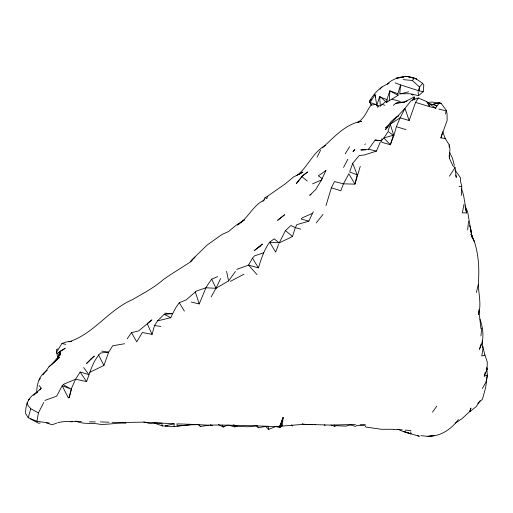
<?xml version="1.0" encoding="UTF-8"?>
<svg xmlns="http://www.w3.org/2000/svg" width="513" height="513" viewBox="0 0 513 513"><rect width="100%" height="100%" fill="white"/><g stroke="black" fill="none" stroke-linecap="round" stroke-linejoin="round"><path stroke-width="0.77" d="M449.164 147.148L449.208 144.846L445.169 138.465L442.7 131.636L440.898 137.882L445.169 138.465M355.464 424.463L329.923 425.085L303.638 424.302L275.571 426.617L256.192 425.835L247.869 426.797L237.012 426.271L234.512 426.867L234.55 425.11L233.075 424.988M143.768 421.942L150.655 423.744L154.047 422.988L162.23 425.899L174.08 426.579L174.157 423.77L142.819 422.135L122.979 422.507M486.715 367.815L487.35 375.093L484.246 376.125L487.055 369.431L487.286 362.095L484.913 355.099L482.727 346.378M389.47 100.247L389.79 90.852L397.857 93.667L398.101 95.322L386.533 102.356L380.967 97.38L379.582 96.745L376.837 105.377L377.754 107.332L378.735 106.313M57.591 357.952L56.994 353.662L56.404 352.476L56.513 349.494L57.886 348.955M461.392 195.472L461.828 186.405L460.546 181.448L460.475 178.216M422.597 83.273L423.815 84.946L423.225 91.654L419.358 90.904L419.557 87.069L422.597 83.273L414.927 78.117L406.065 76.302C399.082 76.944 392.278 79.085 387.225 84.145C379.383 87.518 373.458 94.174 369.347 101.503L371.45 105.056L375.869 104.421M455.749 175.125L456.262 177.447L455.082 167.636L452.896 165.776L449.426 158.254L449.946 148.847L449.208 144.846M467.664 229.914L468.523 221.289M480.931 335.925L481.739 328.14M478.661 311.718L478.366 314.475C482.015 303.638 477.827 292.327 478.475 281.432C479.334 268.37 478.584 255.166 474.672 242.598L471.049 234.133L474.403 241.745M279.816 425.989L283.073 417.55L281.066 424.084L282.15 425.771L283.195 417.55L281.066 424.084L279.816 425.989L279.931 427.618L275.584 426.425M33.659 395.363L37.404 391.97C28.734 396.703 25.406 403.808 25.65 413.613L28.253 417.704L36.936 421.301L49.177 422.969M36.737 392.419C36.756 383.852 39.398 375.054 47.19 370.437L47.26 370.392M445.56 114.008L446.053 110.853L438.724 109.045M398.101 95.322L389.79 90.852L386.975 99.56L386.533 102.356L388.014 100.67M482.861 349.372L481.758 356.028L484.913 355.099M36.936 421.301L38.437 412.882L43.772 402.455M463.983 204.289L462.373 212.824L466.567 212.966L463.521 194.991L461.476 188.508M476.417 292.538L478.174 284.773M380.389 141.921L376.42 151.117L364.563 154.907L359.183 155.625L352.694 163.307L357.163 174.837L354.958 184.141L343.421 183.814L334.482 181.544L331.385 187.829L326.011 205.54M68.274 397.735L69.313 397.735L71.358 389.143L68.986 397.447L68.274 397.735L62.182 385.731L56.629 396.228L44.868 400.429M469.69 411.657L470.915 408.149L469.69 411.657L461.976 418.666L455.512 423.045M360.235 166.398L354.958 184.141L348.859 173.766L343.421 183.814L340.818 190.733L331.385 187.829M484.246 376.125L485.247 372.361M152.085 334.38L147.212 323.665L151.912 319.907L138.561 330.956L131.45 332.661L136.772 341.805L142.332 332.501L152.085 334.38L154.522 325.537L157.517 320.881L164.16 314.322L172.663 313.642L175.786 307.717L179.255 302.715L186.046 299.977L196.428 291.044L205.944 287.799L215.979 288.28L228.593 280.938L235.461 271.448M28.253 417.704L30.767 408.752L27.189 404.468L27.163 402.654M404.898 108.352L390.246 124.191L393.83 135.656L387.995 131.443L390.246 124.191L400.121 117.83L409.143 120.549L404.994 108.435L400.121 117.83L396.382 126.698L393.83 135.656L390.367 144.73L382.031 142.39L380.973 140.658L375.189 140.017L368.533 149.2L360.825 150.001L365.634 149.905M397.857 93.667L400.582 84.895L395.151 82.837M409.143 120.549L415.581 102.382L418.262 97.983L426.829 101.651L428.105 103.094L435.717 108.205L436.922 105.896L439.583 102.856L441.058 103.312L446.304 110.289L447.067 114.13L447.15 120.414L440.898 137.882M236.653 269.421L248.555 265.118L258.424 267.85C261.232 258.93 264.028 249.825 269.665 242.213L279.226 242.893L292.474 236.512L295.321 227.625L296.854 224.643L308.807 221.174L313.283 211.702M481.079 344.082L479.366 349.302C484.618 339.972 483.374 329.128 480.046 319.394M62.182 385.731L71.217 389.117L62.996 384.532L75.584 379.229L86.588 381.601C90.179 371.701 93.116 360.575 100.619 352.976L108.698 352.162L112.68 345.788L124.518 343.736M89.846 372.297L103.915 365.461L108.698 352.162L101.798 351.097M352.694 163.307L349.667 172.009L357.163 174.837M298.919 174.632L302.959 172.035L293.353 177.132L285.331 183.814L267.626 196.203L266.779 198.634L265.035 197.659L263.753 200.32C252.434 205.835 248.023 218.653 237.423 225.034L239.25 223.687M57.815 357.965L60.329 351.225L65.209 348.276L56.994 353.662L60.329 351.225L60.617 354.047L59.38 356.06M278.527 244.483L275.673 252.063L269.665 242.213L274.128 238.814L279.226 242.893L285.452 230.555L290.942 225.476L295.321 227.625L300.753 229.131M408.605 91.795L399.71 94.039L400.582 84.895L418.236 90.583L419.557 87.069L412.298 80.458L403.186 79.637M191.221 302.035L199.249 303.94L205.944 287.799L207.72 284.786L211.677 279.175L217.589 276.642M57.289 358.504L60.329 351.225M68.928 341.818C93.725 333.937 108.39 310.083 132.065 299.823C142.922 293.603 154.067 287.729 163.551 279.418C172.323 273.256 181.737 267.748 190.701 261.733L191.304 260.367L207.284 244.932L221.949 234.505L228.49 231.555L236.217 225.162L244.727 219.635L240.469 222.783M71.358 388.7L75.584 379.229L80.131 372.008L88.909 374.618L83.69 367.545M412.657 100.298L414.196 96.931L414.837 98.971M157.517 320.881L170.784 317.701L172.663 313.642L164.647 313.18M211.176 296.88L215.979 288.28L220.622 278.533M325.96 170.553L321.382 180.14L315.771 189.528L309.711 195.286L311.09 194.472M317.066 157.196L320.599 150.097M343.537 167.45L347.885 159.177M482.335 388.553L485.901 382.249L487.35 375.093L485.651 387.546L482.489 399.185L477.795 403.372M263.682 252.787L254.506 255.872L252.473 258.199L248.555 265.118L257.013 274.609M375.67 96.938L374.971 94.668L370.174 102.536L371.45 105.056M56.404 352.476L61.893 343.55L66.344 341.94L71.698 341.28M345.191 153.829L349.654 146.705M480.136 400.634L476.173 406.662L470.075 411.49M387.623 132.303L383.878 137.978L380.973 140.658M449.369 176.183L455.082 167.636M127.192 338.772L131.45 332.661M432.478 412.228L436.794 406.142M43.041 374.868L48.959 366.833L59.54 357.362M371.361 104.575C366.673 110.737 364.666 118.663 357.292 122.594L361.505 121.26C345.114 124.133 334.053 137.381 322.286 147.904M316.258 222.911L322.978 214.472M39.802 389.906L41.213 388.149L39.148 385.532M38.975 380.127L40.315 378.453M405.289 107.91L411.272 100.49L418.262 97.983M379.966 89.249L381.967 86.877M48.959 366.833L52.191 363.954L60.617 354.047M190.701 261.733L195.139 257.051M371.38 99.195L369.347 101.503L370.174 102.536L376.76 104.774M388.129 126.666L385.558 129.577L390.893 121.684L396.703 116.675L398.851 116.021M262.868 201.372L264.394 199.685M458.43 419.512C451.286 429.234 440.385 436.672 427.925 436.274L434.126 435.505L427.169 436.698M412.298 80.458L413.722 79.053M282.15 425.771L282.528 425.405L279.931 427.618M35.493 393.567L41.213 388.149M388.905 124.922L385.603 127.904L388.226 125.826M52.191 363.954L59.078 357.798M296.661 175.651C307.941 167.232 312.629 152.258 325.351 145.448M28.356 400.044L29.414 399.12M410.323 93.719L413.048 95.02L411.548 94.084L418.531 95.662L423.225 91.654M374.971 94.668L376.837 105.377L380.402 106.011L386.238 101.183M393.368 105.332L395.933 103.203L404.456 101.933M224.277 426.188L223.2 427.06L218.371 424.437M258.533 247.523L260.681 245.894M364.73 144.493L365.538 143.916M325.915 170.508L318.336 175.876L322.53 178.755M403.25 102.683L414.196 96.931L414.254 99.932M265.035 197.659L267.626 196.203M387.225 84.145L389.123 83.112M230.356 281.361L244.008 274.211M312.468 213.35L302.375 217.775L301.137 219L308.807 221.174M256.192 425.835L227.503 425.168L223.2 427.06L222.559 425.072L210.394 425.008L200.474 426.483L198.409 424.661L187.392 424.187L189.297 424.899L198.044 424.617M312.539 183.859L321.619 179.903M265.375 426.232L268.722 429.368L275.571 426.617M330.936 425.065L334.752 426.284L336.336 425.719L345.922 426.123L351.751 424.431M56.898 423.065L52.179 424.745L46.42 422.949M40.149 422.936L38.789 423.296L30.536 419.038M57.777 422.699C62.541 421.378 67.402 421.468 72.134 421.481M174.157 423.77L165.282 425.861L167.668 425.88M431.888 104.626L439.583 102.856L431.484 104.575M174.08 426.579L189.297 424.899L177.19 425.944L176.927 423.879L186.456 424.161M256.205 425.713L258.481 427.701L266.202 426.335M405.514 101.285L406.982 101.035M403.878 77.027L396.337 78.136L403.808 77.014M395.933 103.203L401.974 102.574M427.137 102.497L431.882 102.042L441.058 103.312M70.691 421.833L77.162 421.34L81.471 421.545M459.013 186.597L461.828 186.405M393.74 429.355L402.333 429.817M393.452 429.298L381.39 429.266L365.891 427.053L365.218 425.687L357.01 425.392L355.471 426.348L349.385 424.629M360.055 424.713L365.288 424.584M398.094 102.234L404.218 102.19M400.627 93.732L409.823 93.776M89.39 421.872L95.315 421.91M112.007 422.327L122.504 422.507M222.559 425.072L227.503 425.168M100.381 421.93L109.038 422.199M154.047 422.988L161.851 423.257L162.23 425.899M303.799 424.309L312.795 424.649M198.409 424.661L208.996 425.232M405.148 430.138L410.958 430.567M314.341 424.315L315.444 424.398M435.396 105.768L436.922 105.896L428.105 103.094L429.708 106.685L435.717 108.205M420.814 435.678L427.143 436.262M125.961 423.187C117.4 422.597 108.801 424.668 100.15 424.354C92.045 422.417 83.446 424.796 75.732 421M154.522 325.537L160.8 326.409M235.505 426.008L237.012 426.271M375.189 140.017L379.511 140.774M61.893 343.55L65.811 344.338M368.533 149.2L376.42 151.117M397.953 429.246L402.84 431.388L419.326 436.326L417.345 435.197M392.073 99.266L400.185 101.388M303.638 424.302L302.208 423.918L303.638 424.386M381.082 97.162L379.582 96.745L380.402 106.011M413.536 78.156L407.649 76.469L406.116 76.687L407.649 76.469L413.587 78.149M415.011 78.579L416.479 79.002L415.03 78.579M418.236 90.583L419.358 90.904M228.638 425.097L234.512 426.867M396.382 126.698L405.943 129.609M415.581 102.382L429.708 106.685L426.829 101.651M381.621 104.152L384.917 105.3M380.967 97.38L386.975 99.56M210.394 425.008L212.209 425.777L210.824 425.027M164.16 314.322L170.784 317.701M30.767 408.752L38.437 412.882M291.73 425.251L292.801 425.931L291.666 424.956M191.304 260.367L191.952 260.796M302.599 177.209L307.261 181.012M381.563 138.946L382.653 139.857M285.452 230.555L292.474 236.512M68.986 397.447L69.313 397.735M198.371 424.373L200.474 426.483M257.173 425.854L258.481 427.701M455.243 170.188L460.411 177.774M80.131 372.008L86.588 381.601M252.473 258.199L258.424 267.85M179.255 302.715L184.385 311.115M471.235 234.608L471.909 235.89L470.453 228.048L469.536 225.515M98.464 354.772L103.915 365.461M449.715 152.682L452.537 158.325L454.306 165.43M324.498 424.732L325.011 425.764M211.677 279.175L215.979 288.28M471.049 234.133L473.935 240.687M465.054 205.912L467.683 212.029L472.082 237.423L470.453 228.048M410.881 433.979L410.798 431.722M195.261 291.801L199.249 303.94M470.28 228.054L470.761 229.58M465.124 206.777L466.567 212.966M268.055 426.386L268.722 429.368M226.579 271.332L228.593 280.938M478.879 309.653L480.886 328.538M486.786 367.866L487.055 369.431M418.082 91.571L418.531 95.662M449.119 155.183L449.426 158.254M482.303 340.356L482.913 348.539M334.7 424.944L334.752 426.284M393.33 135.233L390.367 144.73L383.878 137.978L393.33 135.233M302.119 176.344L296.315 183.571L303.202 175.177L307.729 171.938L302.119 176.344M354.284 150.072L353.021 151.617L354.874 149.597L354.284 150.072M91.077 358.888L86.633 363.46L94.354 356.06L91.077 358.888M284.561 214.793L277.719 220.25L284.561 214.793M262.335 244.156L254.166 250.71L262.38 244.124M410.817 433.793L403.609 431.491L410.817 433.793"/></g></svg>
